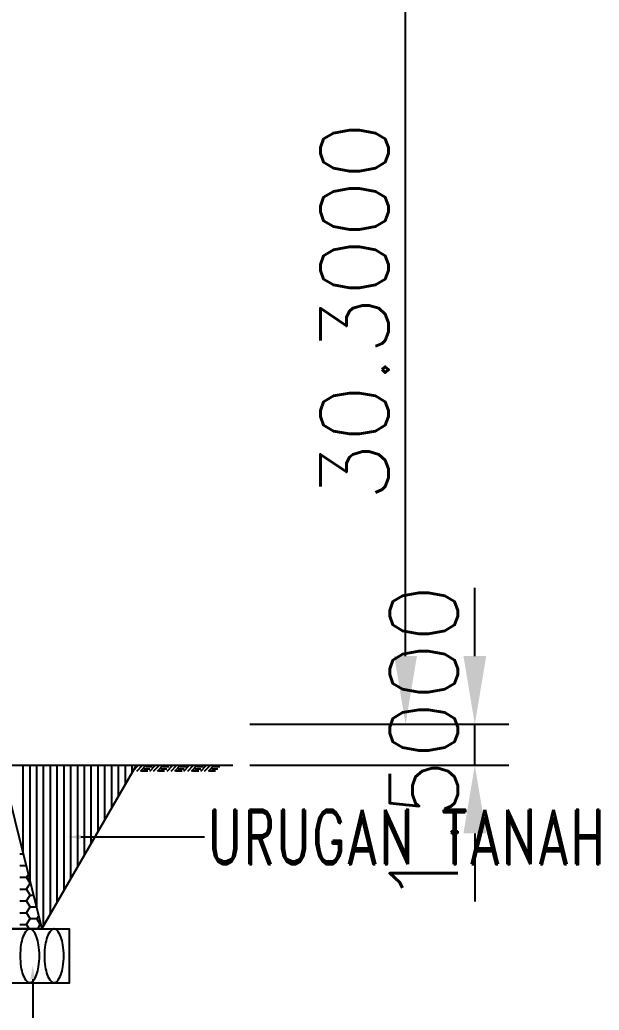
# Model space of a CAD drawing. Header units: metres. Extents: x -50 to 791, y -10 to 584.
# Drawn here: x 361.14 to 382.4, y 357.78 to 394.11 of the extents above; entities that cross this region are included whole.
import ezdxf
from ezdxf.enums import TextEntityAlignment as Align

# ---------------------------------------------------------------- set-up
doc = ezdxf.new("R2010")
doc.units = ezdxf.units.M
doc.layers.get('0').update_dxf_attribs({"linetype": 'CONTINUOUS'})
doc.layers.get('DEFPOINTS').update_dxf_attribs({"linetype": 'CONTINUOUS'})
doc.layers.add('DIM', color=7, linetype='CONTINUOUS')
doc.layers.add('PONDSI', color=3, linetype='CONTINUOUS')
doc.styles.add('ROMAND', font='ROMAND.shx', dxfattribs={"width": 0.7})
doc.styles.get("Standard").update_dxf_attribs({"font": 'Simplex.shx'})
doc.dimstyles.get("Standard").update_dxf_attribs({"dimtxt": 0.18, "dimasz": 0.18, "dimexe": 0.18, "dimexo": 0.0625, "dimgap": 0.09, "dimtad": 0, "dimtih": 1, "dimtoh": 1, "dimdec": 4, "dimzin": 0, "dimdsep": 46, "dimtxsty": 'Standard', "dimcen": 0.09, "dimadec": 0, "dimazin": 0, "dimtfac": 1, "dimtdec": 4, "dimtofl": 0, "dimtmove": 0, "dimatfit": 3, "dimfxl": 1, "dimtolj": 1, "dimtzin": 0, "dimarcsym": 0})

# ---------------------------------------------------------------- blocks, each defined once
blk = doc.blocks.new('*D33')
at = {"color": 0, "linetype": 'ByBlock'}
for p, q in [((377.836, 370.768), (377.836, 373.268)), ((369.576, 368.268), (379.086, 368.268)), ((377.836, 366.768), (377.836, 368.268)), ((369.576, 366.768), (379.086, 366.768)), ((377.836, 364.268), (377.836, 361.768))]:
    blk.add_line(p, q, dxfattribs=at)
for points in [[(377.419, 370.768), (378.253, 370.768), (377.836, 368.268)], [(377.419, 364.268), (378.253, 364.268), (377.836, 366.768)]]:
    blk.add_solid(points, dxfattribs=at)
at = {"layer": 'DEFPOINTS', "color": 0, "linetype": 'ByBlock'}
for p in [(368.951, 368.268), (377.836, 368.268), (368.951, 366.768)]:
    blk.add_point(p, dxfattribs=at)
at = {"color": 0, "linetype": 'ByBlock', "insert": (375.961, 367.518), "char_height": 2.5, "attachment_point": 5, "rotation": 90}
blk.add_mtext('\\A1;1.5000', dxfattribs=at)
blk = doc.blocks.new('*D34')
at = {"color": 0, "linetype": 'ByBlock'}
for p, q in [((362.054, 398.568), (376.544, 398.568)), ((375.294, 370.768), (375.294, 396.068)), ((369.576, 368.268), (376.544, 368.268))]:
    blk.add_line(p, q, dxfattribs=at)
for points in [[(374.878, 396.068), (375.711, 396.068), (375.294, 398.568)], [(374.878, 370.768), (375.711, 370.768), (375.294, 368.268)]]:
    blk.add_solid(points, dxfattribs=at)
at = {"layer": 'DEFPOINTS', "color": 0, "linetype": 'ByBlock'}
for p in [(361.429, 398.568), (375.294, 398.568), (368.951, 368.268)]:
    blk.add_point(p, dxfattribs=at)
at = {"color": 0, "linetype": 'ByBlock', "insert": (373.419, 383.418), "char_height": 2.5, "attachment_point": 5, "rotation": 90}
blk.add_mtext('\\A1;30.3000', dxfattribs=at)
blk = doc.blocks.new('*X10')
at = {"color": 0}
for p, q in [((317.625, 333.203), (317.643, 333.203)), ((317.625, 332.77), (317.752, 332.77)), ((317.625, 332.337), (317.86, 332.337)), ((317.625, 331.904), (317.875, 331.904)), ((317.875, 331.904), (317.94, 332.017)), ((318, 331.688), (317.875, 331.904)), ((317.875, 331.471), (318, 331.688)), ((318, 331.688), (318.022, 331.688)), ((317.625, 331.471), (317.875, 331.471)), ((318, 331.255), (317.875, 331.471)), ((317.625, 331.038), (317.875, 331.038)), ((317.875, 331.038), (318, 331.255)), ((318, 330.822), (317.875, 331.038)), ((318, 331.255), (318.13, 331.255)), ((317.625, 330.605), (317.875, 330.605)), ((317.875, 330.605), (318, 330.822)), ((318, 330.389), (317.875, 330.605)), ((318, 330.822), (318.239, 330.822)), ((317.875, 330.172), (318, 330.389)), ((318, 330.389), (318.25, 330.389)), ((318.25, 330.389), (318.318, 330.506)), ((318.375, 330.172), (318.25, 330.389)), ((317.625, 330.172), (317.875, 330.172)), ((317.964, 330.017), (317.875, 330.172)), ((318.286, 330.017), (318.375, 330.172)), ((318.375, 330.172), (318.401, 330.172))]:
    blk.add_line(p, q, dxfattribs=at)
blk = doc.blocks.new('*X11')
at = {"color": 0}
for p, q in [((317.75, 332.777), (317.75, 336.017)), ((318, 331.777), (318, 336.017)), ((318.25, 330.777), (318.25, 336.017)), ((318.5, 330.121), (318.5, 336.017)), ((318.75, 330.554), (318.75, 336.017)), ((319, 330.987), (319, 336.017)), ((319.25, 331.42), (319.25, 336.017)), ((319.5, 331.853), (319.5, 336.017)), ((319.75, 332.286), (319.75, 336.017)), ((320, 332.719), (320, 336.017)), ((320.25, 333.153), (320.25, 336.017)), ((320.5, 333.586), (320.5, 336.017)), ((320.75, 334.019), (320.75, 336.017)), ((321, 334.452), (321, 336.017)), ((321.25, 334.885), (321.25, 336.017)), ((321.5, 335.318), (321.5, 336.017)), ((321.75, 335.751), (321.75, 336.017))]:
    blk.add_line(p, q, dxfattribs=at)

msp = doc.modelspace()

# ---------------------------------------------------------------- linework, layer by layer
at = {"color": 3}
msp.add_line((337.48683, 366.7685), (368.95093, 366.7685), dxfattribs=at)
for p, q in [((365.28458, 366.55379), (365.49671, 366.76593)), ((365.426, 366.55379), (365.63814, 366.76593)), ((365.56743, 366.55379), (365.77956, 366.76593)), ((365.60523, 366.55607), (365.82947, 366.55607)), ((365.6854, 366.63658), (365.90613, 366.63658)), ((365.75583, 366.71587), (365.98927, 366.71587)), ((365.90567, 366.55379), (366.1178, 366.76593)), ((366.04709, 366.55379), (366.25922, 366.76593)), ((366.18851, 366.55379), (366.40064, 366.76593)), ((366.22631, 366.55607), (366.45055, 366.55607)), ((366.30648, 366.63658), (366.52722, 366.63658)), ((366.37692, 366.71587), (366.61035, 366.71587)), ((366.54424, 366.55379), (366.75638, 366.76593)), ((366.68567, 366.55379), (366.8978, 366.76593)), ((366.82709, 366.55379), (367.03922, 366.76593)), ((366.86489, 366.55607), (367.08913, 366.55607)), ((366.94506, 366.63658), (367.16579, 366.63658)), ((367.01549, 366.71587), (367.24893, 366.71587)), ((367.15658, 366.55379), (367.36871, 366.76593)), ((367.298, 366.55379), (367.51013, 366.76593)), ((367.43942, 366.55379), (367.65155, 366.76593)), ((367.47722, 366.55607), (367.70147, 366.55607)), ((367.5574, 366.63658), (367.77813, 366.63658)), ((367.62783, 366.71587), (367.86127, 366.71587)), ((367.77766, 366.55379), (367.98979, 366.76593)), ((367.91908, 366.55379), (368.13122, 366.76593)), ((368.0605, 366.55379), (368.27264, 366.76593)), ((368.09831, 366.55607), (368.32255, 366.55607)), ((368.17848, 366.63658), (368.39921, 366.63658)), ((368.24891, 366.71587), (368.48235, 366.71587))]:
    msp.add_line(p, q)
msp.add_lwpolyline([(354.95093, 358.7685), (354.95093, 360.7685), (362.95093, 360.7685), (362.95093, 358.7685)], close=True)
for points in [[(361.14943, 359.77701, 0.03701479), (361.17921, 359.37528, 0.04941228), (361.25299, 359.08235, 0.0927372), (361.39209, 358.84517, 0.21717732), (361.50301, 358.79461, 0.21717732), (361.61392, 358.84517, 0.0927372), (361.75302, 359.08235, 0.04941228), (361.8268, 359.37528, 0.03701479), (361.85658, 359.77701, 0.03701479), (361.8268, 360.17873, 0.04941228), (361.75302, 360.47166, 0.0927372), (361.61392, 360.70884, 0.21717732), (361.50301, 360.7594, 0.21717732), (361.39209, 360.70884, 0.0927372), (361.25299, 360.47166, 0.04941228), (361.17921, 360.17873, 0.03701479)], [(362.04106, 359.77701, 0.03701479), (362.07084, 359.37528, 0.04941228), (362.14462, 359.08235, 0.0927372), (362.28372, 358.84517, 0.21717732), (362.39464, 358.79461, 0.21717732), (362.50556, 358.84517, 0.0927372), (362.64466, 359.08235, 0.04941228), (362.71844, 359.37528, 0.03701479), (362.74822, 359.77701, 0.03701479), (362.71844, 360.17873, 0.04941228), (362.64466, 360.47166, 0.0927372), (362.50556, 360.70884, 0.21717732), (362.39464, 360.7594, 0.21717732), (362.28372, 360.70884, 0.0927372), (362.14462, 360.47166, 0.04941228), (362.07084, 360.17873, 0.03701479)]]:
    msp.add_lwpolyline(points, format="xyb", close=True)
at = {"layer": 'DIM', "color": 40}
for p, q in [((363.37165, 364.13548), (367.91088, 364.13548)), ((361.61184, 358.91828), (361.61184, 355.01557))]:
    msp.add_line(p, q, dxfattribs=at)
for points in [[(363.37165, 364.05214), (363.37165, 364.21881), (362.87165, 364.13548)], [(361.52851, 358.91828), (361.69517, 358.91828), (361.61184, 359.41828)]]:
    msp.add_solid(points, dxfattribs=at)
at = {"layer": 'PONDSI'}
msp.add_line((361.95093, 360.7685), (365.41503, 366.7685), dxfattribs=at)
msp.add_lwpolyline([(361.95093, 360.7685), (355.95093, 360.7685), (357.45093, 366.7685), (360.45093, 366.7685)], close=True, dxfattribs=at)

# ---------------------------------------------------------------- block references
for name in ['*X11', '*X10']:
    msp.add_blockref(name, (43.51109, 30.75128))

# ---------------------------------------------------------------- texts
at = {"layer": 'DIM', "color": 5, "style": 'ROMAND', "width": 0.7}
msp.add_text('URUGAN TANAH', height=2, dxfattribs=at).set_placement((368.00088, 364.13548), align=Align.MIDDLE_LEFT)

# ---------------------------------------------------------------- dimensions: what is measured, and where the dimension line sits
at = {"layer": 'DIM'}
dim = msp.add_linear_dim(base=(375.29445, 398.5685), p1=(368.95093, 368.2685), p2=(361.42939, 398.5685), angle=90, dimstyle='Standard', override={"dimtxt": 2.5, "dimasz": 2.5, "dimexe": 1.25, "dimexo": 0.625, "dimgap": 0.625, "dimtad": 1, "dimtih": 0, "dimtoh": 0, "dimlunit": 6, "dimcen": 2.5, "dimtofl": 1}, dxfattribs=at)
dim.commit()
dim.dimension.update_dxf_attribs({"geometry": '*D34', "text_midpoint": (373.41945, 383.4185)})
dim = msp.add_linear_dim(base=(377.83603, 368.2685), p1=(368.95093, 366.7685), p2=(368.95093, 368.2685), angle=90, dimstyle='Standard', override={"dimtxt": 2.5, "dimasz": 2.5, "dimexe": 1.25, "dimexo": 0.625, "dimgap": 0.625, "dimtad": 1, "dimtih": 0, "dimtoh": 0, "dimlunit": 6, "dimcen": 2.5, "dimtofl": 1}, dxfattribs=at)
dim.commit()
dim.dimension.update_dxf_attribs({"geometry": '*D33', "text_midpoint": (377.83603, 367.5185), "dimtype": 160})

doc.saveas('drawing.dxf')
